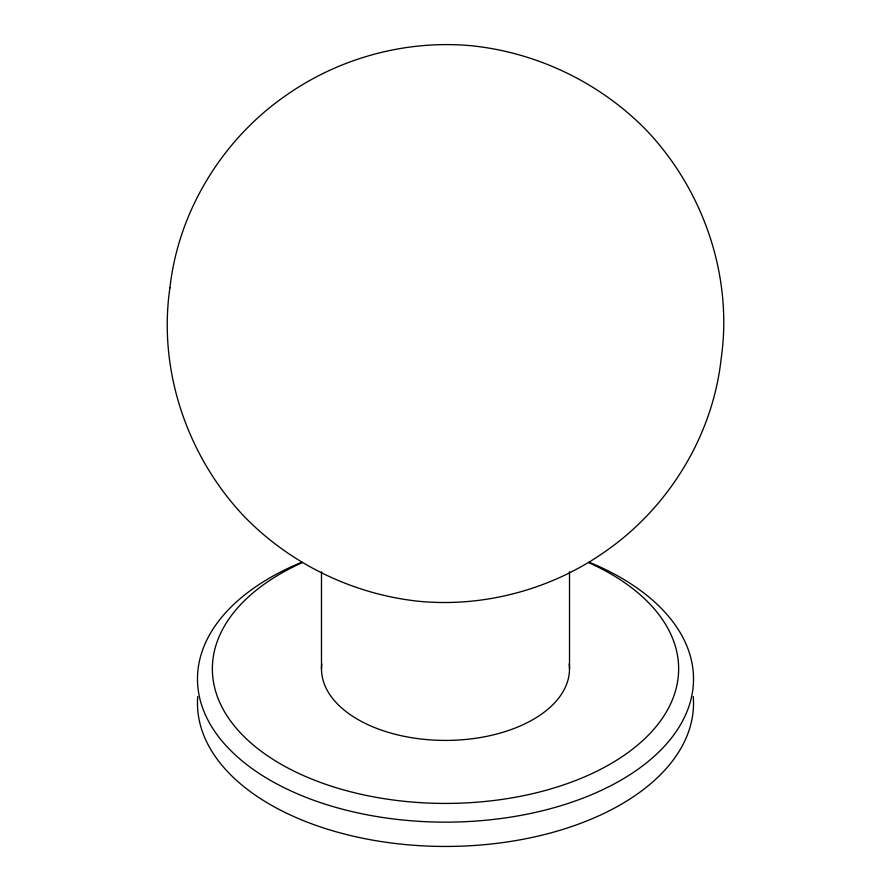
<?xml version="1.0" encoding="UTF-8"?>
<svg xmlns="http://www.w3.org/2000/svg" width="891" height="891" viewBox="0 0 891 891"><rect width="100%" height="100%" fill="white"/><g stroke="black" fill="none" stroke-linecap="round" stroke-linejoin="round"><path stroke-width="1.34" d="M569.516 571.799L569.516 668.829M321.484 571.799L321.484 668.829M693.254 696.573A248.021 143.195 0 0 1 445.5 846.45A248.021 143.195 0 0 1 197.746 696.573M588.695 562.611A233.141 134.597 0 0 1 617.029 759.99A233.141 134.597 0 0 1 273.971 759.99A233.141 134.597 0 0 1 302.305 562.611M569.204 663.84A124.016 71.592 0 0 1 445.5 740.421A124.016 71.592 0 0 1 321.796 663.84M589.029 562.176A248.021 143.195 0 0 1 630.438 774.368A248.021 143.195 0 0 1 260.562 774.368A248.021 143.195 0 0 1 301.971 562.176M169.914 287.916C157.841 370.322 187.244 456.392 244.368 516.624C290.666 564.248 353.805 594.665 419.839 601.392C484.893 607.384 551.819 589.174 605.123 551.596C668.506 507.747 712.633 435.955 721.086 359.196C733.159 276.778 703.756 190.707 646.632 130.476C600.334 82.863 537.195 52.435 471.161 45.719C406.107 39.716 339.181 57.926 285.877 95.504C222.494 139.364 178.367 211.145 169.914 287.916"/></g></svg>
